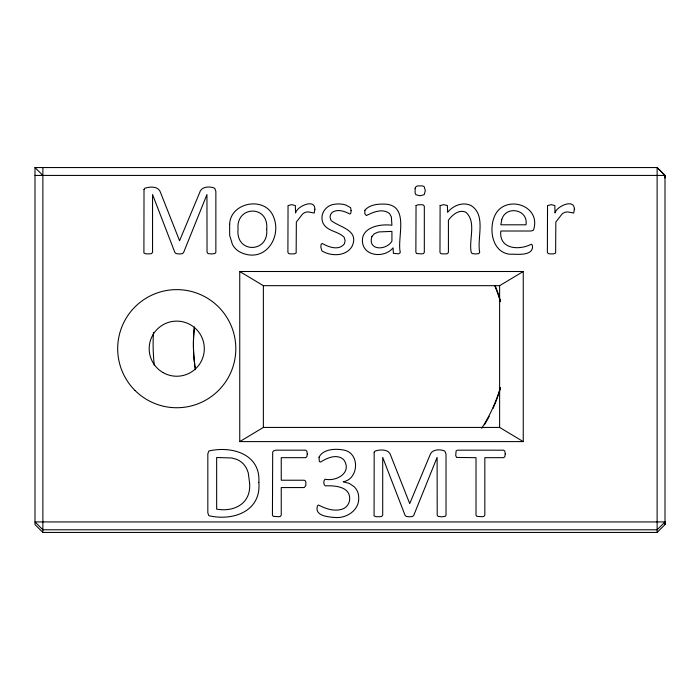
<?xml version="1.0" encoding="UTF-8"?>
<svg xmlns="http://www.w3.org/2000/svg" width="700" height="700" viewBox="0 0 700 700"><rect width="100%" height="100%" fill="white"/><g stroke="black" fill="none" stroke-linecap="round" stroke-linejoin="round"><path stroke-width="1.05" d="M657.125 532.446L657.125 167.554L35 167.554L35 524.571L42.875 532.446L657.125 532.446L665 524.571L665 521.929L35 521.929L42.875 529.804L657.125 529.804L665 521.929M665 178.028L665 175.385L657.125 167.554L665 175.429L35 175.429M239.75 441.604L263.375 427.429L499.625 427.429L523.25 441.604L523.25 271.504L239.75 271.504L239.75 441.604L523.25 441.604M239.75 271.504L263.375 285.679L499.625 285.679L523.25 271.504M35 167.554L42.875 175.429M665 175.385L665 524.571M499.625 285.679L499.625 427.429M263.375 285.679L263.375 427.429M42.875 167.554L42.875 532.446M154.298 365.409A196.875 195.72 0 0 1 153.475 332.36M500.377 387.476A156.581 155.662 0 0 1 481.67 428.33M195.554 369.705A156.581 155.662 0 0 1 194.373 326.961M495.066 285.512A156.581 155.662 0 0 1 500.377 300.711M500.377 388.412A156.581 155.662 0 0 1 492.957 408.537M489.213 416.281A156.581 155.662 0 0 1 484.514 424.707M195.379 369.591A156.581 155.662 0 0 1 194.906 366.415M194.758 365.356A156.581 155.662 0 0 1 194.373 327.906M494.655 285.469A156.581 155.662 0 0 1 500.377 301.656M314.869 209.265L314.221 213.036L309.584 212.144A7.551 7.551 0 0 0 302.479 214.139L296.354 222.031L296.152 253.076L294.201 253.873L290.054 253.873L288.741 253.566L287.901 252.385L288.05 205.555L291.743 204.654L295.356 205.555L295.54 212.957C296.852 206.43 315.166 198.074 314.869 209.265M574.341 209.265L573.702 213.036L569.056 212.144A7.551 7.551 0 0 0 561.96 214.139L555.835 222.031L555.625 253.076L553.683 253.873L549.526 253.873L548.222 253.566L547.374 252.385L547.531 205.555L551.215 204.654L554.829 205.555L555.012 212.957C556.325 206.43 574.639 198.074 574.341 209.265M319.034 457.231L319.314 461.484L320.416 462.123C327.136 457.957 336.507 453.556 343.543 459.463C352.748 472.238 336.875 481.749 325.08 479.229C323.295 480.76 323.374 484.356 325.203 485.835C334.259 485.537 349.501 486.211 349.694 498.374A11.008 11.008 0 0 1 341.696 509.346C333.69 511.543 325.623 508.76 318.553 505.041L317.502 505.759C314.046 516.101 328.694 517.055 335.387 517.501C346.929 518.403 359.424 510.037 358.715 497.551A14.971 14.971 0 0 0 354.358 486.885L349.457 483.481L343.184 481.766C358.4 479.29 360.132 454.528 345.179 450.389C336.858 448.359 323.251 448.525 319.034 457.231M532.56 247.564C531.142 256.463 516.267 253.907 509.784 254.249C493.211 252.341 489.23 232.234 493.588 218.829C501.331 193.043 542.185 203.586 533.496 230.16L531.204 231.009L500.824 231.009C498.759 249.244 519.102 250.591 531.169 244.282L532.245 245L532.56 247.564M351.111 210.7L350.779 213.264L349.781 214.034C344.514 211.164 337.671 208.749 332.168 212.371L330.584 214.498L330.041 217.166L331.065 220.526C339.946 227.517 359.345 229.976 352.161 246.129C346.474 256.541 331.012 256.585 321.886 250.898L320.81 246.951L321.169 244.239L322.245 243.469C328.729 247.161 339.001 250.985 344.426 243.775L345.118 240.494L344.111 237.213C338.065 230.947 326.961 231.534 322.945 222.906C319.349 214.314 325.832 205.021 334.819 204.216A24.806 24.806 0 0 1 345.783 205.013L350.63 207.681L351.111 210.7M249.559 482.738C251.554 503.002 234.92 512.33 216.65 509.136L216.65 457.511L231.858 457.984L236.845 459.41A19.267 19.267 0 0 1 246.523 468.387L248.229 472.71L249.559 482.738M307.291 453.976L306.828 456.82L305.55 457.669L281.243 457.669L281.243 480.226L304.211 480.226L305.498 480.996L305.856 482.099L305.856 485.529L304.211 487.559L281.243 487.559L281.243 515.191L280.324 516.399L278.994 516.705L273.35 516.399L272.431 515.191L272.694 452.069L273.481 450.975L275.713 450.179L305.55 450.179L306.828 451.054L307.291 453.976M505.242 453.976L504.805 456.82L503.501 457.669L484.838 457.669L484.838 515.191L483.919 516.399L482.554 516.705L476.945 516.399L476.017 515.191L476.017 457.669L456.61 457.459L455.744 455.665L456.076 451.054L457.354 450.179L503.501 450.179L504.805 451.054L505.242 453.976M229.661 224.306L229.644 235.261L232.426 244.449A18.165 18.165 0 0 0 241.938 252.954C266.543 263.191 283.43 234.666 272.265 214.13C262.264 196.271 230.23 203.131 229.661 224.306M258.842 482.379C261.424 511.577 232.803 521.255 208.88 515.725L207.83 512.934L207.83 453.766L208.88 450.975C231.718 445.716 260.794 453.968 258.842 482.379M364.875 210.271L364.805 213.701L366.389 215.574C373.345 212.056 382.55 208.075 389.541 213.553L391.361 216.956L391.921 225.269C379.96 223.528 359.485 227.447 362.731 243.749C365.697 257.119 385.481 257.556 393.05 247.826L393.409 253.356L398.79 253.82L400.33 252.438C396.751 238.718 409.535 206.99 386.733 204.216C379.356 203.726 369.889 204.19 364.875 210.271M266.674 229.364C269.089 253.129 235.428 253.829 238.061 229.162C235.786 205.433 269.264 204.645 266.674 229.364M415.126 188.265L415.118 193.218L415.94 194.731L420.017 195.781L424.174 194.705L425.303 190.654L424.2 186.681L422.625 185.894L417.567 185.903L415.966 186.707L415.126 188.265M144.016 189.481L143.911 253.05L145.95 253.846L150.22 253.846L151.594 253.54L152.548 252.332L152.548 194.556L174.947 252.595L176.129 253.593L179.261 253.977L182.306 253.645L183.566 252.595L206.946 194.556L207.043 252.332L207.97 253.54L211.426 253.977L214.918 253.54L215.862 252.332L215.862 191.327L214.742 188.274C209.729 186.016 201.145 186.296 199.561 192.859L179.567 240.748L160.597 192.71C158.812 186.034 150.019 186.471 144.874 188.248L144.016 189.481M374.176 452.331L374.071 515.909L376.11 516.705L380.389 516.705L381.762 516.399L382.707 515.191L382.707 457.406L405.116 515.445L406.289 516.442L409.421 516.827L412.475 516.495L413.726 515.445L437.106 457.406L437.211 515.191L438.13 516.399L441.595 516.827L445.078 516.399L446.023 515.191L446.023 454.177L444.902 451.133C439.889 448.875 431.305 449.146 429.721 455.718L409.727 503.606L390.757 455.56C388.973 448.892 380.188 449.33 375.034 451.106L374.176 452.331M501.804 219.398L500.824 224.805L525.997 224.805C528.544 209.379 506.039 205.126 501.804 219.398M371.901 236.469C367.404 250.889 386.339 250.618 391.921 241.159L391.921 231.368L378.648 231.954L374.386 233.695L371.901 236.469M440.116 205.555L439.967 252.385L440.808 253.566L442.12 253.873L446.267 253.873L447.554 253.566L448.42 252.385L448.42 220.141C452.436 214.979 458.727 209.099 465.78 212.188C476.866 221.9 468.51 239.838 471.24 252.385L472.106 253.566L475.492 253.977L478.826 253.566L479.701 252.385C476.77 238.017 486.517 215.084 470.96 205.502C462.665 201.609 453.058 205.546 447.606 212.345L447.422 205.555L443.809 204.654L440.116 205.555M416.045 205.581L415.87 252.385L416.71 253.566L422.17 253.873L423.456 253.566L424.322 252.385L424.322 206.246L423.456 205.065L422.17 204.759L418.023 204.759L416.045 205.581M162.969 372.549A27.562 27.562 0 0 0 204.312 348.679A27.562 27.562 0 0 0 162.969 324.809A27.562 27.562 0 0 0 162.969 372.549M134.986 390.442A59.062 59.062 0 0 0 233.8 363.965A59.062 59.062 0 0 0 161.464 291.629A59.062 59.062 0 0 0 134.986 390.442"/></g></svg>
